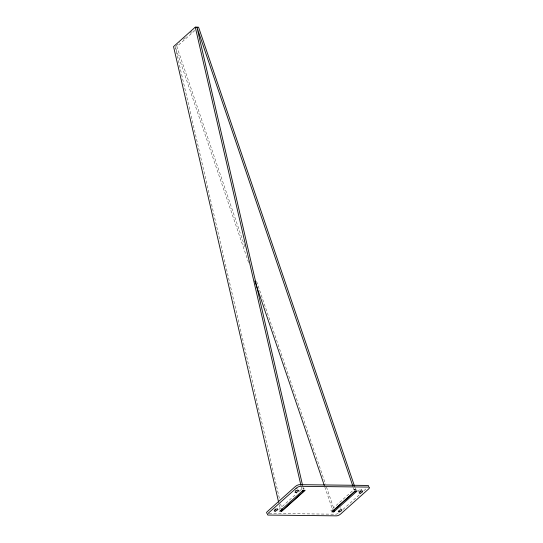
<?xml version="1.0" encoding="UTF-8"?>
<svg xmlns="http://www.w3.org/2000/svg" width="543" height="543" viewBox="0 0 543 543"><rect width="100%" height="100%" fill="white"/><g stroke="black" fill="none" stroke-linecap="round" stroke-linejoin="round"><path stroke-width="0.41" stroke-dasharray="2.71 2.04" d="M175.817 46.046L179.543 42.714M183.262 39.381L186.989 36.048M190.091 33.279L193.81 29.946M194.842 30.517L176.848 46.617L244.947 247.024M278.742 509.612L296.641 493.601M299.112 491.388L302.193 488.632L304.263 488.652M356.351 489.25L354.28 489.229L330.83 510.216L332.207 510.23M342.979 509.456L360.036 494.198M363.824 490.804L366.98 487.981M269.056 513.44L335.581 514.207A3.36 1.208 -29 0 0 338.873 512.999M354.28 489.229L354.891 490.329M355.034 487.668L355.848 490.085M353.378 487.655L354.199 490.064M256.635 281.43L325.488 484.064M326.492 487.023L334.135 509.517M248.551 262.486L175.199 46.596L279.726 499.886M324.85 487.03L333.022 511.085M302.94 486.949L303.517 489.44M301.297 486.969L302.051 490.234M280.656 503.89L281.803 508.866M279.19 504.698L280.147 508.852M340.067 508.004A2.016 0.726 -29 0 1 340.943 508.404M361.774 489.508A2.016 0.726 -29 0 1 361.753 489.847M358.414 491.591A2.016 0.726 -29 0 1 359.025 490.248M359.33 490.03A2.016 0.726 -29 0 1 359.683 489.827M360.762 489.386A2.016 0.726 -29 0 1 361.672 489.399M297.659 488.707A2.016 0.726 -29 0 1 297.483 489.433"/><path stroke-width="0.81" d="M354.498 486.107L198.568 27.191L195.263 27.15L173.543 46.583L278.64 502.316M280.521 510.481L282.177 510.501L303.89 491.069L302.241 491.048M281.722 511.282L305.173 490.295L303.109 490.275L279.652 511.262L281.722 511.282L281.111 510.189M333.809 511.886L357.26 490.899L355.19 490.872L331.739 511.859L333.809 511.886L333.198 510.787M356.391 491.673L354.735 491.659L333.022 511.085L334.678 511.106L334.128 509.504M352.848 486.087L196.912 27.17L302.573 485.354M254.816 280.928L324.3 485.422M195.263 27.15L300.924 485.333M281.797 508.852L282.177 510.501M368.466 486.345A3.36 1.208 -29 0 0 367.72 485.449L299.512 484.661A3.36 1.208 -29 0 0 295.27 486.582L267.475 511.452A3.36 1.208 -29 0 0 266.762 513.271M361.122 490.594A2.016 0.726 -29 0 1 360.837 490.811M360.328 491.123A2.016 0.726 -29 0 1 359.778 491.388M295.887 490.573A2.016 0.726 -29 0 1 295.704 490.655M275.41 509.042A2.016 0.726 -29 0 1 275.043 509.225M296.186 488.225L268.391 513.101A3.36 1.208 -29 0 0 268.283 515.063L336.49 515.85A3.36 1.208 -29 0 0 340.732 513.929L368.527 489.06A3.36 1.208 -29 0 0 368.629 487.091L300.422 486.311A3.36 1.208 -29 0 0 296.186 488.225M339.47 511.818A2.016 0.726 -29 0 0 341.839 509.809A2.016 0.726 -29 0 0 338.907 510.698A2.016 0.726 -29 0 0 339.47 511.818M360.314 493.166A2.016 0.726 -29 0 0 362.69 491.15A2.016 0.726 -29 0 0 359.751 492.039A2.016 0.726 -29 0 0 360.314 493.166M296.24 492.433A2.016 0.726 -29 0 0 298.616 490.417A2.016 0.726 -29 0 0 295.677 491.306A2.016 0.726 -29 0 0 296.24 492.433M275.396 511.085A2.016 0.726 -29 0 0 277.765 509.069A2.016 0.726 -29 0 0 274.833 509.958A2.016 0.726 -29 0 0 275.396 511.085"/></g></svg>
